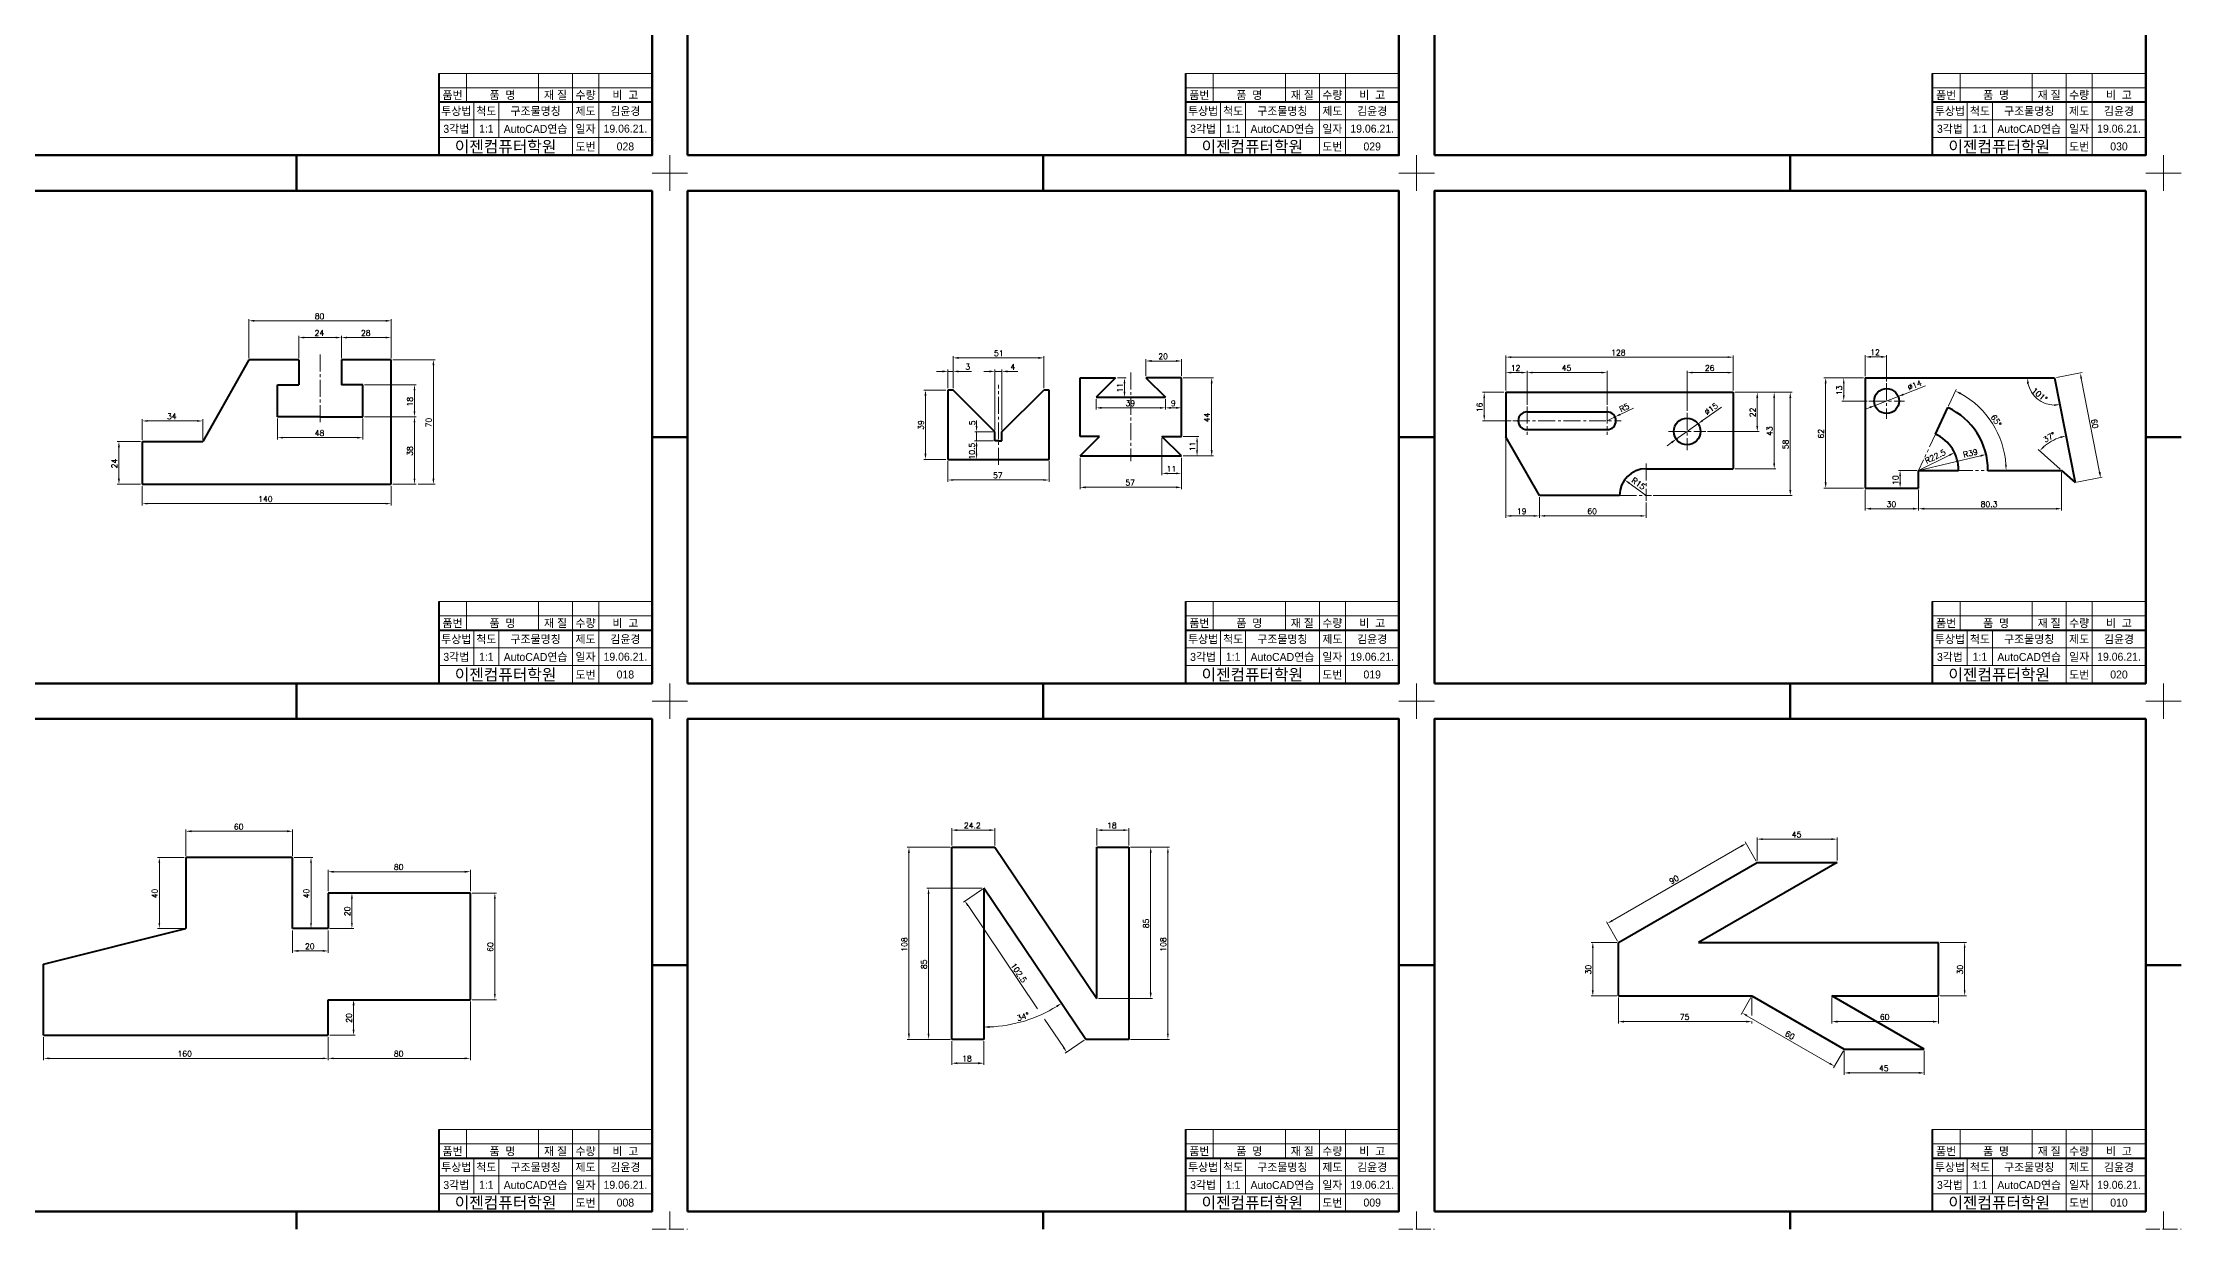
# Model space of a CAD drawing. Header units: millimetres. Extents: x 0 to 4210, y 0 to 2980.
# Drawn here: x 3007 to 4210, y 0 to 667 of the extents above; entities that cross this region are included whole.
import ezdxf
from ezdxf.enums import TextEntityAlignment as Align

# ---------------------------------------------------------------- set-up
doc = ezdxf.new("R2010")
doc.units = ezdxf.units.MM
doc.linetypes.add('CENTER2', pattern=[28.575, 19.05, -3.175, 3.175, -3.175])
doc.linetypes.add('PHANTOM2', pattern=[31.75, 15.875, -3.175, 3.175, -3.175, 3.175, -3.175])
for name, color, linetype, lineweight in [('가는선', 1, 'Continuous', 13), ('가상선', 1, 'PHANTOM2', 13), ('구분선', 1, 'PHANTOM2', 13), ('문자', 2, 'Continuous', 20), ('외곽선', 4, 'Continuous', 70), ('외형선', 3, 'Continuous', 40), ('중심선', 1, 'CENTER2', 13), ('치수선', 1, 'Continuous', 13)]:
    doc.layers.add(name, color=color, linetype=linetype, lineweight=lineweight)
doc.styles.get("Standard").update_dxf_attribs({"font": 'romans.shx'})
doc.styles.add('한글', font='')
doc.styles.get('한글').set_extended_font_data('Gulim')

msp = doc.modelspace()

# ---------------------------------------------------------------- linework, layer by layer
at = {"layer": '가는선', "ltscale": 0.5}
for p, q in [((3230, 650), (3350, 650)), ((3245.6, 650), (3245.6, 634)), ((3286.2, 650), (3286.2, 634)), ((3305.3, 650), (3305.3, 604)), ((3320, 650), (3320, 604)), ((3650, 650), (3770, 650)), ((3665.6, 650), (3665.6, 634)), ((3706.2, 650), (3706.2, 634)), ((3725.3, 650), (3725.3, 604)), ((3740, 650), (3740, 604)), ((4070, 650), (4190, 650)), ((4085.6, 650), (4085.6, 634)), ((4126.2, 650), (4126.2, 634)), ((4145.3, 650), (4145.3, 604)), ((4160, 650), (4160, 604)), ((3230, 642), (3350, 642)), ((3650, 642), (3770, 642)), ((4070, 642), (4190, 642)), ((3249.7, 634), (3249.7, 614)), ((3263.8, 634), (3263.8, 614)), ((3669.7, 634), (3669.7, 614)), ((3683.8, 634), (3683.8, 614)), ((4089.7, 634), (4089.7, 614)), ((4103.8, 634), (4103.8, 614)), ((3230, 624), (3350, 624)), ((3230, 614), (3350, 614)), ((3650, 624), (3770, 624)), ((3650, 614), (3770, 614)), ((4070, 624), (4190, 624)), ((4070, 614), (4190, 614)), ((3230, 353), (3350, 353)), ((3245.6, 353), (3245.6, 337)), ((3286.2, 353), (3286.2, 337)), ((3305.3, 353), (3305.3, 307)), ((3320, 353), (3320, 307)), ((3650, 353), (3770, 353)), ((3665.6, 353), (3665.6, 337)), ((3706.2, 353), (3706.2, 337)), ((3725.3, 353), (3725.3, 307)), ((3740, 353), (3740, 307)), ((4070, 353), (4190, 353)), ((4085.6, 353), (4085.6, 337)), ((4126.2, 353), (4126.2, 337)), ((4145.3, 353), (4145.3, 307)), ((4160, 353), (4160, 307)), ((3230, 345), (3350, 345)), ((3249.7, 337), (3249.7, 317)), ((3263.8, 337), (3263.8, 317)), ((3650, 345), (3770, 345)), ((3669.7, 337), (3669.7, 317)), ((3683.8, 337), (3683.8, 317)), ((4070, 345), (4190, 345)), ((4089.7, 337), (4089.7, 317)), ((4103.8, 337), (4103.8, 317)), ((3230, 327), (3350, 327)), ((3650, 327), (3770, 327)), ((4070, 327), (4190, 327)), ((3230, 317), (3350, 317)), ((3650, 317), (3770, 317)), ((4070, 317), (4190, 317)), ((3230, 56), (3350, 56)), ((3245.6, 56), (3245.6, 40)), ((3286.2, 56), (3286.2, 40)), ((3305.3, 56), (3305.3, 10)), ((3320, 56), (3320, 10)), ((3650, 56), (3770, 56)), ((3665.6, 56), (3665.6, 40)), ((3706.2, 56), (3706.2, 40)), ((3725.3, 56), (3725.3, 10)), ((3740, 56), (3740, 10)), ((4070, 56), (4190, 56)), ((4085.6, 56), (4085.6, 40)), ((4126.2, 56), (4126.2, 40)), ((4145.3, 56), (4145.3, 10)), ((4160, 56), (4160, 10)), ((3230, 48), (3350, 48)), ((3249.7, 40), (3249.7, 20)), ((3263.8, 40), (3263.8, 20)), ((3650, 48), (3770, 48)), ((3669.7, 40), (3669.7, 20)), ((3683.8, 40), (3683.8, 20)), ((4070, 48), (4190, 48)), ((4089.7, 40), (4089.7, 20)), ((4103.8, 40), (4103.8, 20)), ((3230, 30), (3350, 30)), ((3650, 30), (3770, 30)), ((4070, 30), (4190, 30)), ((3230, 20), (3350, 20)), ((3650, 20), (3770, 20)), ((4070, 20), (4190, 20))]:
    msp.add_line(p, q, dxfattribs=at)
at = {"layer": '가상선', "ltscale": 0.5}
for p, q in [((4071.8, 447.2), (4062.3, 426.8)), ((4084.8, 426.8), (4101.3, 426.8))]:
    msp.add_line(p, q, dxfattribs=at)
at = {"layer": '구분선', "ltscale": 0.5}
for points in [[(3350, 594), (3360, 594), (3360, 604)], [(3350, 594), (3360, 594), (3360, 604)], [(3360, 604), (3360, 594), (3370, 594)], [(3360, 604), (3360, 594), (3370, 594)], [(3360, 604), (3360, 594), (3370, 594)], [(3360, 604), (3360, 594), (3370, 594)], [(3770, 594), (3780, 594), (3780, 604)], [(3770, 594), (3780, 594), (3780, 604)], [(3780, 604), (3780, 594), (3790, 594)], [(3780, 604), (3780, 594), (3790, 594)], [(3780, 604), (3780, 594), (3790, 594)], [(3780, 604), (3780, 594), (3790, 594)], [(4190, 594), (4200, 594), (4200, 604)], [(4190, 594), (4200, 594), (4200, 604)], [(4200, 604), (4200, 594), (4210, 594)], [(4200, 604), (4200, 594), (4210, 594)], [(3360, 584), (3360, 594), (3350, 594)], [(3370, 594), (3360, 594), (3360, 584)], [(3370, 594), (3360, 594), (3360, 584)], [(3780, 584), (3780, 594), (3770, 594)], [(3790, 594), (3780, 594), (3780, 584)], [(3790, 594), (3780, 594), (3780, 584)], [(4200, 584), (4200, 594), (4190, 594)], [(4210, 594), (4200, 594), (4200, 584)], [(3350, 297), (3360, 297), (3360, 307)], [(3350, 297), (3360, 297), (3360, 307)], [(3360, 307), (3360, 297), (3370, 297)], [(3360, 307), (3360, 297), (3370, 297)], [(3360, 307), (3360, 297), (3370, 297)], [(3360, 307), (3360, 297), (3370, 297)], [(3770, 297), (3780, 297), (3780, 307)], [(3770, 297), (3780, 297), (3780, 307)], [(3780, 307), (3780, 297), (3790, 297)], [(3780, 307), (3780, 297), (3790, 297)], [(3780, 307), (3780, 297), (3790, 297)], [(3780, 307), (3780, 297), (3790, 297)], [(4190, 297), (4200, 297), (4200, 307)], [(4190, 297), (4200, 297), (4200, 307)], [(4200, 307), (4200, 297), (4210, 297)], [(4200, 307), (4200, 297), (4210, 297)], [(3360, 287), (3360, 297), (3350, 297)], [(3370, 297), (3360, 297), (3360, 287)], [(3370, 297), (3360, 297), (3360, 287)], [(3780, 287), (3780, 297), (3770, 297)], [(3790, 297), (3780, 297), (3780, 287)], [(3790, 297), (3780, 297), (3780, 287)], [(4200, 287), (4200, 297), (4190, 297)], [(4210, 297), (4200, 297), (4200, 287)], [(3350, 0), (3360, 0), (3360, 10)], [(3360, 10), (3360, 0), (3370, 0)], [(3360, 10), (3360, 0), (3370, 0)], [(3770, 0), (3780, 0), (3780, 10)], [(3780, 10), (3780, 0), (3790, 0)], [(3780, 10), (3780, 0), (3790, 0)], [(4190, 0), (4200, 0), (4200, 10)], [(4200, 10), (4200, 0), (4210, 0)]]:
    msp.add_lwpolyline(points, dxfattribs=at)
at = {"layer": '외곽선', "ltscale": 0.5}
for p, q in [((3350, 604), (3350, 650)), ((3770, 604), (3770, 650)), ((4190, 604), (4190, 650)), ((3150, 604), (3150, 594)), ((3150, 604), (3150, 594)), ((3570, 604), (3570, 594)), ((3570, 604), (3570, 594)), ((3990, 604), (3990, 594)), ((3990, 604), (3990, 594)), ((3150, 594), (3150, 584)), ((3570, 594), (3570, 584)), ((3990, 594), (3990, 584)), ((3350, 445.5), (3360, 445.5)), ((3370, 445.5), (3360, 445.5)), ((3370, 445.5), (3360, 445.5)), ((3770, 445.5), (3780, 445.5)), ((3790, 445.5), (3780, 445.5)), ((3790, 445.5), (3780, 445.5)), ((4190, 445.5), (4200, 445.5)), ((4210, 445.5), (4200, 445.5)), ((3350, 307), (3350, 353)), ((3770, 307), (3770, 353)), ((4190, 307), (4190, 353)), ((3150, 307), (3150, 297)), ((3150, 307), (3150, 297)), ((3570, 307), (3570, 297)), ((3570, 307), (3570, 297)), ((3990, 307), (3990, 297)), ((3990, 307), (3990, 297)), ((3150, 297), (3150, 287)), ((3570, 297), (3570, 287)), ((3990, 297), (3990, 287)), ((3350, 148.5), (3360, 148.5)), ((3370, 148.5), (3360, 148.5)), ((3370, 148.5), (3360, 148.5)), ((3770, 148.5), (3780, 148.5)), ((3790, 148.5), (3780, 148.5)), ((3790, 148.5), (3780, 148.5)), ((4190, 148.5), (4200, 148.5)), ((4210, 148.5), (4200, 148.5)), ((3350, 10), (3350, 56)), ((3770, 10), (3770, 56)), ((4190, 10), (4190, 56)), ((3150, 10), (3150, 0)), ((3570, 10), (3570, 0)), ((3990, 10), (3990, 0))]:
    msp.add_line(p, q, dxfattribs=at)
for points in [[(2950, 604), (3350, 604), (3350, 881), (2950, 881)], [(3370, 604), (3770, 604), (3770, 881), (3370, 881)], [(3790, 604), (4190, 604), (4190, 881), (3790, 881)], [(2950, 307), (3350, 307), (3350, 584), (2950, 584)], [(3370, 307), (3770, 307), (3770, 584), (3370, 584)], [(3790, 307), (4190, 307), (4190, 584), (3790, 584)], [(2950, 10), (3350, 10), (3350, 287), (2950, 287)], [(3370, 10), (3770, 10), (3770, 287), (3370, 287)], [(3790, 10), (4190, 10), (4190, 287), (3790, 287)]]:
    msp.add_lwpolyline(points, close=True, dxfattribs=at)
at = {"layer": '외형선', "ltscale": 0.5}
for p, q in [((3230, 650), (3230, 642)), ((3650, 650), (3650, 642)), ((4070, 650), (4070, 642)), ((3230, 642), (3230, 634)), ((3650, 642), (3650, 634)), ((4070, 642), (4070, 634)), ((3230, 634), (3350, 634)), ((3230, 634), (3230, 614)), ((3650, 634), (3770, 634)), ((3650, 634), (3650, 614)), ((4070, 634), (4190, 634)), ((4070, 634), (4070, 614)), ((3230, 614), (3230, 604)), ((3650, 614), (3650, 604)), ((4070, 614), (4070, 604)), ((3123.3, 489), (3097.3, 443)), ((3151.3, 489), (3123.3, 489)), ((3151.3, 489), (3151.3, 475)), ((3203.3, 489), (3175.3, 489)), ((3175.3, 489), (3175.3, 475)), ((3203.3, 419), (3203.3, 489)), ((3139.3, 457), (3139.3, 475)), ((3139.3, 475), (3151.3, 475)), ((3187.3, 475), (3175.3, 475)), ((3187.3, 457), (3187.3, 475)), ((3519.3, 472), (3516.3, 472)), ((3516.3, 472), (3516.3, 433)), ((3542.8, 448.5), (3519.3, 472)), ((3546.8, 448.5), (3570.3, 472)), ((3573.3, 472), (3570.3, 472)), ((3573.3, 433), (3573.3, 472)), ((3590.7, 445.9), (3590.7, 478.9)), ((3590.7, 478.9), (3610.7, 478.9)), ((3610.7, 478.9), (3599.7, 467.9)), ((3647.7, 478.9), (3627.7, 478.9)), ((3627.7, 478.9), (3638.7, 467.9)), ((3647.7, 445.9), (3647.7, 478.9)), ((3830.1, 470.7), (3958.1, 470.7)), ((3830.1, 470.7), (3830.1, 445.6)), ((3958.1, 470.7), (3958.1, 427.7)), ((4032.3, 478.8), (4032.3, 416.8)), ((4032.3, 478.8), (4138.8, 478.8)), ((4138.8, 478.8), (4150.3, 419.9)), ((3599.7, 467.9), (3638.7, 467.9)), ((3842.1, 459.7), (3887.1, 459.7)), ((4071.8, 447.2), (4078.8, 462.2)), ((3163.3, 457), (3139.3, 457)), ((3163.3, 457), (3187.3, 457)), ((3542.8, 443.5), (3542.8, 448.5)), ((3546.8, 443.5), (3546.8, 448.5)), ((3590.7, 434.9), (3601.7, 445.9)), ((3601.7, 445.9), (3590.7, 445.9)), ((3647.7, 434.9), (3636.7, 445.9)), ((3636.7, 445.9), (3647.7, 445.9)), ((3849.1, 412.7), (3830.1, 445.6)), ((3842.1, 449.7), (3887.1, 449.7)), ((3063.3, 443), (3063.3, 419)), ((3063.3, 443), (3097.3, 443)), ((3516.3, 433), (3573.3, 433)), ((3544.8, 443.5), (3542.8, 443.5)), ((3544.8, 443.5), (3546.8, 443.5)), ((3590.7, 434.9), (3647.7, 434.9)), ((3909.1, 427.7), (3958.1, 427.7)), ((4062.3, 416.8), (4062.3, 426.8)), ((4062.3, 426.8), (4084.8, 426.8)), ((4101.3, 426.8), (4142.6, 426.8)), ((4142.6, 426.8), (4150.3, 419.9)), ((3063.3, 419), (3203.3, 419)), ((3894.1, 412.7), (3849.1, 412.7)), ((4032.3, 416.8), (4062.3, 416.8)), ((3230, 353), (3230, 345)), ((3650, 353), (3650, 345)), ((4070, 353), (4070, 345)), ((3230, 345), (3230, 337)), ((3230, 337), (3350, 337)), ((3230, 337), (3230, 317)), ((3650, 345), (3650, 337)), ((3650, 337), (3770, 337)), ((3650, 337), (3650, 317)), ((4070, 345), (4070, 337)), ((4070, 337), (4190, 337)), ((4070, 337), (4070, 317)), ((3230, 317), (3230, 307)), ((3650, 317), (3650, 307)), ((4070, 317), (4070, 307)), ((3147.8, 209.1), (3087.8, 209.1)), ((3087.8, 209.1), (3087.8, 169.1)), ((3147.8, 169.1), (3147.8, 209.1)), ((3518.6, 106.8), (3518.6, 214.8)), ((3518.6, 214.8), (3542.8, 214.8)), ((3542.8, 214.8), (3600.1, 129.8)), ((3600.1, 129.8), (3600.1, 214.8)), ((3600.1, 214.8), (3618.1, 214.8)), ((3618.1, 214.8), (3618.1, 106.8)), ((3893.5, 161.3), (3971.5, 206.3)), ((4016.5, 206.3), (3938.5, 161.3)), ((3971.5, 206.3), (4016.5, 206.3)), ((3247.8, 189.1), (3167.8, 189.1)), ((3167.8, 189.1), (3167.8, 169.1)), ((3247.8, 129.1), (3247.8, 189.1)), ((3593.9, 106.8), (3536.6, 191.8)), ((3536.6, 191.8), (3536.6, 106.8)), ((3007.8, 149.1), (3087.8, 169.1)), ((3167.8, 169.1), (3147.8, 169.1)), ((3893.5, 131.3), (3893.5, 161.3)), ((3938.5, 161.3), (4073.5, 161.3)), ((4073.5, 131.3), (4073.5, 161.3)), ((3007.8, 109.1), (3007.8, 149.1)), ((3167.8, 109.1), (3167.8, 129.1)), ((3167.8, 129.1), (3247.8, 129.1)), ((3893.5, 131.3), (3968.5, 131.3)), ((3968.5, 131.3), (4020.5, 101.3)), ((4065.5, 101.3), (4013.5, 131.3)), ((4013.5, 131.3), (4073.5, 131.3)), ((3007.8, 109.1), (3167.8, 109.1)), ((3536.6, 106.8), (3518.6, 106.8)), ((3618.1, 106.8), (3593.9, 106.8)), ((4020.5, 101.3), (4065.5, 101.3)), ((3230, 56), (3230, 48)), ((3650, 56), (3650, 48)), ((4070, 56), (4070, 48)), ((3230, 48), (3230, 40)), ((3230, 40), (3350, 40)), ((3230, 40), (3230, 20)), ((3650, 48), (3650, 40)), ((3650, 40), (3770, 40)), ((3650, 40), (3650, 20)), ((4070, 48), (4070, 40)), ((4070, 40), (4190, 40)), ((4070, 40), (4070, 20)), ((3230, 20), (3230, 10)), ((3650, 20), (3650, 10)), ((4070, 20), (4070, 10))]:
    msp.add_line(p, q, dxfattribs=at)
for centre, radius in [((4044.3, 465.8), 7), ((3932.1, 448.7), 7.5)]:
    msp.add_circle(centre, radius, dxfattribs=at)
for centre, radius, start, end in [((3842.1, 454.7), 5, 90, 270), ((3887.1, 454.7), 5, 270, 90), ((4062.3, 426.8), 39, 0, 65), ((4062.3, 426.8), 22.5, 0, 65), ((3909.1, 412.7), 15, 90, 180)]:
    msp.add_arc(centre, radius, start, end, dxfattribs=at)
at = {"layer": '중심선', "ltscale": 0.5}
for p, q in [((3163.3, 492), (3163.3, 454)), ((3619.2, 481.9), (3619.2, 431.9)), ((3544.8, 430), (3544.8, 475)), ((4044.3, 475.8), (4044.3, 455.8)), ((3842.1, 462.7), (3842.1, 446.7)), ((3887.1, 462.7), (3887.1, 446.7)), ((3932.1, 459.2), (3932.1, 438.2)), ((4034.3, 465.8), (4054.3, 465.8)), ((3834.1, 454.7), (3895.1, 454.7)), ((3921.6, 448.7), (3942.6, 448.7)), ((3909.1, 430.7), (3909.1, 409.7)), ((3894.1, 412.7), (3912.1, 412.7))]:
    msp.add_line(p, q, dxfattribs=at)
at = {"layer": '치수선', "ltscale": 0.5}
for p, q in [((3123.3, 490), (3123.3, 511.9)), ((3126.4, 510.9), (3200.1, 510.9)), ((3203.3, 502.5), (3203.3, 511.9)), ((3151.3, 490), (3151.3, 502.5)), ((3154.4, 501.5), (3172.1, 501.5)), ((3175.3, 490), (3175.3, 502.5)), ((3178.4, 501.5), (3200.1, 501.5)), ((3203.3, 490), (3203.3, 502.5)), ((3204.3, 489), (3228, 489)), ((3227, 485.8), (3227, 422.1)), ((3513.2, 482.5), (3510, 482.5)), ((3516.3, 473), (3516.3, 483.5)), ((3516.3, 482.5), (3519.3, 482.5)), ((3519.3, 473), (3519.3, 491.1)), ((3519.3, 473), (3519.3, 483.5)), ((3522.5, 490.1), (3567.2, 490.1)), ((3522.5, 482.5), (3529.7, 482.5)), ((3539.7, 482.5), (3536.5, 482.5)), ((3542.8, 449.5), (3542.8, 483.5)), ((3542.8, 482.5), (3546.8, 482.5)), ((3546.8, 449.5), (3546.8, 483.5)), ((3550, 482.5), (3555.8, 482.5)), ((3570.3, 473), (3570.3, 491.1)), ((3627.7, 479.9), (3627.7, 489.3)), ((3630.9, 488.3), (3644.6, 488.3)), ((3647.7, 479.9), (3647.7, 489.3)), ((3830.1, 482.8), (3830.1, 491.5)), ((3830.1, 471.7), (3830.1, 482.8)), ((3833.2, 490.5), (3954.9, 490.5)), ((3833.2, 481.8), (3838.9, 481.8)), ((3842.1, 463.7), (3842.1, 482.8)), ((3845.2, 481.8), (3883.9, 481.8)), ((3887.1, 463.7), (3887.1, 482.8)), ((3932.1, 460.2), (3932.1, 482.8)), ((3935.2, 481.8), (3954.9, 481.8)), ((3958.1, 471.7), (3958.1, 491.5)), ((4032.3, 479.8), (4032.3, 491.6)), ((4041.2, 490.6), (4035.5, 490.6)), ((4044.3, 476.8), (4044.3, 491.6)), ((4139.8, 479), (4154.2, 481.8)), ((3188.3, 475), (3217.4, 475)), ((3216.4, 471.8), (3216.4, 460.1)), ((3515.3, 472), (3502.8, 472)), ((3611.7, 478.9), (3616.7, 478.9)), ((3615.7, 475.7), (3615.7, 471)), ((3648.7, 478.9), (3665.7, 478.9)), ((3664.7, 475.7), (3664.7, 438)), ((3829.1, 470.7), (3817, 470.7)), ((3959.1, 470.7), (3972.6, 470.7)), ((3972.6, 470.7), (3982.1, 470.7)), ((3982.1, 470.7), (3991.1, 470.7)), ((4019.2, 478.8), (4009, 478.8)), ((4010, 475.7), (4010, 420)), ((4031.3, 478.8), (4019.2, 478.8)), ((4020.2, 475.7), (4020.2, 469)), ((4066.1, 474.3), (4053.8, 469.5)), ((4079.2, 463.1), (4083.5, 472.3)), ((4153.8, 478.5), (4164, 425.8)), ((3503.8, 468.9), (3503.8, 436.2)), ((3599.7, 466.9), (3599.7, 461)), ((3602.9, 462), (3635.6, 462)), ((3638.7, 466.9), (3638.7, 461)), ((3641.9, 462), (3644.6, 462)), ((3818, 467.5), (3818, 457.8)), ((3901.9, 461.8), (3894.4, 458.2)), ((3951.5, 462.4), (3940.8, 454.8)), ((3971.6, 467.5), (3971.6, 451.8)), ((3981.1, 467.5), (3981.1, 430.8)), ((3990.1, 415.8), (3990.1, 467.5)), ((4033.3, 465.8), (4019.2, 465.8)), ((4034.9, 462.2), (4033, 461.5)), ((4037.8, 463.3), (4050.8, 468.4)), ((3139.3, 456), (3139.3, 444.2)), ((3142.4, 445.2), (3184.1, 445.2)), ((3187.3, 456), (3187.3, 444.2)), ((3188.3, 457), (3217.4, 457)), ((3216.4, 453.8), (3216.4, 422.1)), ((3541.8, 448.5), (3531.5, 448.5)), ((3532.5, 451.7), (3532.5, 454.8)), ((3532.5, 443.5), (3532.5, 448.5)), ((3648.7, 445.9), (3657.5, 445.9)), ((3833.1, 454.7), (3817, 454.7)), ((3887.1, 454.7), (3891.6, 456.9)), ((3926, 444.4), (3938.2, 453)), ((3943.6, 448.7), (3972.6, 448.7)), ((3062.3, 443), (3049.2, 443)), ((3050.2, 439.8), (3050.2, 422.1)), ((3515.3, 433), (3502.8, 433)), ((3531.5, 443.5), (3531.3, 443.5)), ((3541.8, 443.5), (3531.5, 443.5)), ((3532.5, 440.4), (3532.5, 436.2)), ((3590.7, 433.9), (3590.7, 416.3)), ((3636.7, 444.9), (3636.7, 424.1)), ((3647.7, 433.9), (3647.7, 416.3)), ((3648.7, 434.9), (3657.5, 434.9)), ((3656.5, 442.7), (3656.5, 438)), ((3657.5, 434.9), (3665.7, 434.9)), ((3830.1, 444.6), (3830.1, 400.2)), ((3923.4, 442.5), (3920.8, 440.7)), ((4062.3, 426.8), (4079.7, 435.4)), ((4062.3, 426.8), (4097.2, 435)), ((4141.9, 427.5), (4129.6, 438.5)), ((3516.3, 432), (3516.3, 420.4)), ((3519.5, 421.4), (3570.2, 421.4)), ((3573.3, 432), (3573.3, 420.4)), ((3639.9, 425.1), (3644.6, 425.1)), ((3959.1, 427.7), (3982.1, 427.7)), ((4061.3, 426.8), (4050.9, 426.8)), ((4051.9, 423.7), (4051.9, 420)), ((4142.6, 425.8), (4142.6, 404.2)), ((4151.3, 420.1), (4165.6, 422.9)), ((3062.3, 419), (3049.2, 419)), ((3204.3, 419), (3217.4, 419)), ((3218.4, 419), (3228, 419)), ((3593.9, 417.3), (3644.6, 417.3)), ((3849.1, 411.7), (3849.1, 400.2)), ((3909.1, 412.7), (3899.5, 419.6)), ((3913.1, 412.7), (3991.1, 412.7)), ((4031.3, 416.8), (4009, 416.8)), ((4032.3, 415.8), (4032.3, 404.2)), ((4062.3, 415.8), (4062.3, 404.2)), ((3833.2, 401.2), (3845.9, 401.2)), ((3852.2, 401.2), (3905.9, 401.2)), ((3909.1, 408.7), (3909.1, 400.2)), ((4035.5, 405.2), (4059.2, 405.2)), ((4065.5, 405.2), (4139.5, 405.2)), ((3087.8, 210.1), (3087.8, 224.8)), ((3091, 223.8), (3144.7, 223.8)), ((3147.8, 210.1), (3147.8, 224.8)), ((3518.6, 215.8), (3518.6, 225.5)), ((3521.7, 224.5), (3539.6, 224.5)), ((3542.8, 215.8), (3542.8, 225.5)), ((3600.1, 215.8), (3600.1, 225.5)), ((3603.3, 224.5), (3615, 224.5)), ((3618.1, 215.8), (3618.1, 225.5)), ((3971, 207.1), (3964.8, 217.9)), ((3971.5, 207.3), (3971.5, 220.4)), ((3974.6, 219.4), (4013.3, 219.4)), ((4016.5, 207.3), (4016.5, 220.4)), ((3086.8, 209.1), (3071.9, 209.1)), ((3072.9, 172.3), (3072.9, 206)), ((3148.8, 209.1), (3159.2, 209.1)), ((3158.2, 206), (3158.2, 172.3)), ((3517.6, 214.8), (3493.5, 214.8)), ((3494.5, 211.6), (3494.5, 109.9)), ((3619.1, 214.8), (3631.4, 214.8)), ((3630.4, 211.7), (3630.4, 133)), ((3631.4, 214.8), (3641.1, 214.8)), ((3640.1, 211.7), (3640.1, 110)), ((3890.1, 173.6), (3962.6, 215.4)), ((3167.8, 190.1), (3167.8, 202.1)), ((3171, 201.1), (3244.7, 201.1)), ((3247.8, 190.1), (3247.8, 202.1)), ((3181.2, 172.3), (3181.2, 186)), ((3248.8, 189.1), (3262.6, 189.1)), ((3261.6, 186), (3261.6, 132.3)), ((3535.6, 191.8), (3504.5, 191.8)), ((3505.5, 188.6), (3505.5, 109.9)), ((3535.8, 191.2), (3525.1, 184)), ((3527.7, 182), (3566.8, 123.9)), ((3086.8, 169.1), (3071.9, 169.1)), ((3168.8, 169.1), (3182.2, 169.1)), ((3893, 162.1), (3886.8, 172.9)), ((3147.8, 168.1), (3147.8, 155.5)), ((3151, 156.5), (3164.7, 156.5)), ((3167.8, 168.1), (3167.8, 155.5)), ((3892.5, 161.3), (3878.1, 161.3)), ((3879.1, 134.4), (3879.1, 158.1)), ((4074.5, 161.3), (4089.2, 161.3)), ((4088.2, 158.1), (4088.2, 134.4)), ((3182.1, 112.3), (3182.1, 126)), ((3247.8, 128.1), (3247.8, 95.1)), ((3248.8, 129.1), (3262.6, 129.1)), ((3601.1, 129.8), (3631.4, 129.8)), ((3892.5, 131.3), (3878.1, 131.3)), ((3893.5, 130.3), (3893.5, 115.8)), ((3968, 130.4), (3962.5, 120.8)), ((3968.5, 130.3), (3968.5, 120.3)), ((4013.5, 130.3), (4013.5, 115.8)), ((4073.5, 130.3), (4073.5, 115.8)), ((4074.5, 131.3), (4089.2, 131.3)), ((3168.8, 109.1), (3183.1, 109.1)), ((3570.7, 118.2), (3581.5, 102.2)), ((3896.7, 116.8), (3965.4, 116.8)), ((3965.7, 120.1), (4012.2, 93.3)), ((3968.5, 116.9), (3968.5, 115.8)), ((4016.7, 116.8), (4070.4, 116.8)), ((3007.8, 108.1), (3007.8, 95.1)), ((3167.8, 108.1), (3167.8, 95.1)), ((3504.5, 106.8), (3493.5, 106.8)), ((3517.6, 106.8), (3504.5, 106.8)), ((3518.6, 105.8), (3518.6, 92.4)), ((3536.6, 105.8), (3536.6, 92.4)), ((3593.1, 106.3), (3582.4, 99)), ((3619.1, 106.8), (3641.1, 106.8)), ((4020, 100.4), (4014.5, 90.8)), ((4020.5, 100.3), (4020.5, 86.9)), ((4065.5, 100.3), (4065.5, 86.9)), ((3011, 96.1), (3164.7, 96.1)), ((3171, 96.1), (3244.7, 96.1)), ((3521.7, 93.4), (3533.4, 93.4)), ((4023.7, 87.9), (4062.4, 87.9))]:
    msp.add_line(p, q, dxfattribs=at)
at = {"layer": '치수선', "color": 1}
for p, q in [((3063.3, 444), (3063.3, 455.6)), ((3066.4, 454.6), (3094.1, 454.6)), ((3097.3, 444), (3097.3, 455.6)), ((3063.3, 418), (3063.3, 407.1)), ((3203.3, 418), (3203.3, 407.1)), ((3066.4, 408.1), (3200.1, 408.1))]:
    msp.add_line(p, q, dxfattribs=at)
at = {"layer": '치수선', "ltscale": 0.5}
for centre, radius, start, end in [((4062.3, 426.8), 49.2, 3.6696, 61.3304), ((4138.8, 478.8), 15.3, 191.8062, 269.1938), ((4150.3, 419.9), 26.8, 107.7435, 131.2565), ((3536.6, 191.8), 78.1, 272.3113, 301.6887)]:
    msp.add_arc(centre, radius, start, end, dxfattribs=at)
for points in [[(3126.4, 511.5), (3126.4, 510.4), (3123.3, 510.9)], [(3200.1, 511.5), (3200.1, 510.4), (3203.3, 510.9)], [(3154.4, 502), (3154.4, 501), (3151.3, 501.5)], [(3172.1, 502), (3172.1, 501), (3175.3, 501.5)], [(3178.4, 502), (3178.4, 501), (3175.3, 501.5)], [(3200.1, 502), (3200.1, 501), (3203.3, 501.5)], [(3226.5, 485.8), (3227.6, 485.8), (3227, 489)], [(3513.2, 483), (3513.2, 481.9), (3516.3, 482.5)], [(3522.5, 490.6), (3522.5, 489.5), (3519.3, 490.1)], [(3522.5, 483), (3522.5, 481.9), (3519.3, 482.5)], [(3539.7, 483), (3539.7, 481.9), (3542.8, 482.5)], [(3550, 483), (3550, 481.9), (3546.8, 482.5)], [(3567.2, 490.6), (3567.2, 489.5), (3570.3, 490.1)], [(3630.9, 488.9), (3630.9, 487.8), (3627.7, 488.3)], [(3644.6, 488.9), (3644.6, 487.8), (3647.7, 488.3)], [(3833.2, 491), (3833.2, 490), (3830.1, 490.5)], [(3833.2, 482.3), (3833.2, 481.3), (3830.1, 481.8)], [(3838.9, 482.3), (3838.9, 481.3), (3842.1, 481.8)], [(3845.2, 482.3), (3845.2, 481.3), (3842.1, 481.8)], [(3883.9, 482.3), (3883.9, 481.3), (3887.1, 481.8)], [(3935.2, 482.3), (3935.2, 481.3), (3932.1, 481.8)], [(3954.9, 491), (3954.9, 490), (3958.1, 490.5)], [(3954.9, 482.3), (3954.9, 481.3), (3958.1, 481.8)], [(4035.5, 491.2), (4035.5, 490.1), (4032.3, 490.6)], [(4041.2, 491.2), (4041.2, 490.1), (4044.3, 490.6)], [(4154.3, 478.6), (4153.3, 478.4), (4153.2, 481.6)], [(3215.9, 471.8), (3216.9, 471.8), (3216.4, 475)], [(3503.2, 468.9), (3504.3, 468.9), (3503.8, 472)], [(3615.2, 475.7), (3616.2, 475.7), (3615.7, 478.9)], [(3615.2, 471), (3616.2, 471), (3615.7, 467.9)], [(3664.2, 475.7), (3665.3, 475.7), (3664.7, 478.9)], [(3817.5, 467.5), (3818.5, 467.5), (3818, 470.7)], [(3971, 467.5), (3972.1, 467.5), (3971.6, 470.7)], [(3980.5, 467.5), (3981.6, 467.5), (3981.1, 470.7)], [(3989.6, 467.5), (3990.7, 467.5), (3990.1, 470.7)], [(4009.5, 475.7), (4010.6, 475.7), (4010, 478.8)], [(4019.7, 475.7), (4020.7, 475.7), (4020.2, 478.8)], [(4053.6, 470), (4054, 469), (4050.8, 468.4)], [(4085.7, 469.5), (4086.2, 470.5), (4083.1, 471.4)], [(4123.3, 475.6), (4124.4, 475.7), (4123.5, 478.8)], [(3215.9, 460.1), (3216.9, 460.1), (3216.4, 457)], [(3602.9, 462.5), (3602.9, 461.4), (3599.7, 462)], [(3635.6, 462.5), (3635.6, 461.4), (3638.7, 462)], [(3641.9, 462.5), (3641.9, 461.4), (3638.7, 462)], [(3644.6, 462.5), (3644.6, 461.4), (3647.7, 462)], [(3817.5, 457.8), (3818.5, 457.8), (3818, 454.7)], [(3894.2, 458.7), (3894.7, 457.8), (3891.6, 456.9)], [(4019.7, 469), (4020.7, 469), (4020.2, 465.8)], [(4034.7, 462.7), (4035, 461.7), (4037.8, 463.3)], [(4138.6, 464), (4138.7, 463), (4141.8, 463.8)], [(3142.4, 445.7), (3142.4, 444.7), (3139.3, 445.2)], [(3184.1, 445.7), (3184.1, 444.7), (3187.3, 445.2)], [(3215.9, 453.8), (3216.9, 453.8), (3216.4, 457)], [(3532, 451.7), (3533, 451.7), (3532.5, 448.5)], [(3656, 442.7), (3657, 442.7), (3656.5, 445.9)], [(3940.5, 455.3), (3941.1, 454.4), (3938.2, 453)], [(3971, 451.8), (3972.1, 451.8), (3971.6, 448.7)], [(4142, 445.9), (4142.2, 444.9), (4145.2, 446.2)], [(3049.6, 439.8), (3050.7, 439.8), (3050.2, 443)], [(3503.2, 436.2), (3504.3, 436.2), (3503.8, 433)], [(3532, 440.4), (3533, 440.4), (3532.5, 443.5)], [(3532, 436.2), (3533, 436.2), (3532.5, 433)], [(3656, 438), (3657, 438), (3656.5, 434.9)], [(3664.2, 438), (3665.3, 438), (3664.7, 434.9)], [(3923.1, 443), (3923.7, 442.1), (3926, 444.4)], [(4079.4, 435.8), (4079.9, 434.9), (4082.5, 436.8)], [(4097.1, 435.5), (4097.3, 434.5), (4100.3, 435.8)], [(4133, 439.7), (4132.3, 440.4), (4130.4, 437.8)], [(3049.6, 422.1), (3050.7, 422.1), (3050.2, 419)], [(3215.9, 422.1), (3216.9, 422.1), (3216.4, 419)], [(3226.5, 422.1), (3227.6, 422.1), (3227, 419)], [(3519.5, 421.9), (3519.5, 420.9), (3516.3, 421.4)], [(3570.2, 421.9), (3570.2, 420.9), (3573.3, 421.4)], [(3639.9, 425.6), (3639.9, 424.6), (3636.7, 425.1)], [(3644.6, 425.6), (3644.6, 424.6), (3647.7, 425.1)], [(3899.8, 420.1), (3899.2, 419.2), (3896.9, 421.5)], [(3980.5, 430.8), (3981.6, 430.8), (3981.1, 427.7)], [(4051.4, 423.7), (4052.4, 423.7), (4051.9, 426.8)], [(4111.9, 430), (4110.9, 430), (4111.5, 426.8)], [(4164.6, 425.9), (4163.5, 425.7), (4164.7, 422.7)], [(3593.9, 417.8), (3593.9, 416.7), (3590.7, 417.3)], [(3644.6, 417.8), (3644.6, 416.7), (3647.7, 417.3)], [(3989.6, 415.8), (3990.7, 415.8), (3990.1, 412.7)], [(4009.5, 420), (4010.6, 420), (4010, 416.8)], [(4051.4, 420), (4052.4, 420), (4051.9, 416.8)], [(3833.2, 401.7), (3833.2, 400.7), (3830.1, 401.2)], [(3845.9, 401.7), (3845.9, 400.7), (3849.1, 401.2)], [(3852.2, 401.7), (3852.2, 400.7), (3849.1, 401.2)], [(3905.9, 401.7), (3905.9, 400.7), (3909.1, 401.2)], [(4035.5, 405.8), (4035.5, 404.7), (4032.3, 405.2)], [(4059.2, 405.8), (4059.2, 404.7), (4062.3, 405.2)], [(4065.5, 405.8), (4065.5, 404.7), (4062.3, 405.2)], [(4139.5, 405.8), (4139.5, 404.7), (4142.6, 405.2)], [(3091, 224.4), (3091, 223.3), (3087.8, 223.8)], [(3144.7, 224.4), (3144.7, 223.3), (3147.8, 223.8)], [(3521.7, 225), (3521.7, 223.9), (3518.6, 224.5)], [(3539.6, 225), (3539.6, 223.9), (3542.8, 224.5)], [(3603.3, 225), (3603.3, 223.9), (3600.1, 224.5)], [(3615, 225), (3615, 223.9), (3618.1, 224.5)], [(3962.3, 215.9), (3962.8, 215), (3965.3, 217)], [(3974.6, 219.9), (3974.6, 218.9), (3971.5, 219.4)], [(4013.3, 219.9), (4013.3, 218.9), (4016.5, 219.4)], [(3072.4, 206), (3073.4, 206), (3072.9, 209.1)], [(3157.7, 206), (3158.7, 206), (3158.2, 209.1)], [(3493.9, 211.6), (3495, 211.6), (3494.5, 214.8)], [(3629.9, 211.7), (3631, 211.7), (3630.4, 214.8)], [(3639.6, 211.7), (3640.6, 211.7), (3640.1, 214.8)], [(3171, 201.6), (3171, 200.5), (3167.8, 201.1)], [(3244.7, 201.6), (3244.7, 200.5), (3247.8, 201.1)], [(3180.7, 186), (3181.7, 186), (3181.2, 189.1)], [(3261.1, 186), (3262.1, 186), (3261.6, 189.1)], [(3505, 188.6), (3506, 188.6), (3505.5, 191.8)], [(3528.1, 182.3), (3527.2, 181.7), (3525.9, 184.6)], [(3072.4, 172.3), (3073.4, 172.3), (3072.9, 169.1)], [(3157.7, 172.3), (3158.7, 172.3), (3158.2, 169.1)], [(3180.7, 172.3), (3181.7, 172.3), (3181.2, 169.1)], [(3889.8, 174), (3890.3, 173.1), (3887.3, 172)], [(3151, 157.1), (3151, 156), (3147.8, 156.5)], [(3164.7, 157.1), (3164.7, 156), (3167.8, 156.5)], [(3878.5, 158.1), (3879.6, 158.1), (3879.1, 161.3)], [(4087.7, 158.1), (4088.7, 158.1), (4088.2, 161.3)], [(3629.9, 133), (3631, 133), (3630.4, 129.8)], [(3878.5, 134.4), (3879.6, 134.4), (3879.1, 131.3)], [(4087.7, 134.4), (4088.7, 134.4), (4088.2, 131.3)], [(3181.6, 126), (3182.7, 126), (3182.1, 129.1)], [(3261.1, 132.3), (3262.1, 132.3), (3261.6, 129.1)], [(3577.3, 125.8), (3577.9, 124.9), (3580.3, 127.1)], [(3966, 120.6), (3965.5, 119.7), (3963, 121.7)], [(3181.6, 112.3), (3182.7, 112.3), (3182.1, 109.1)], [(3493.9, 109.9), (3495, 109.9), (3494.5, 106.8)], [(3505, 109.9), (3506, 109.9), (3505.5, 106.8)], [(3539.8, 113.2), (3539.7, 114.3), (3536.6, 113.7)], [(3639.6, 110), (3640.6, 110), (3640.1, 106.8)], [(3896.7, 117.3), (3896.7, 116.2), (3893.5, 116.8)], [(3965.4, 117.3), (3965.4, 116.2), (3968.5, 116.8)], [(4016.7, 117.3), (4016.7, 116.2), (4013.5, 116.8)], [(4070.4, 117.3), (4070.4, 116.2), (4073.5, 116.8)], [(3011, 96.6), (3011, 95.6), (3007.8, 96.1)], [(3164.7, 96.6), (3164.7, 95.6), (3167.8, 96.1)], [(3171, 96.6), (3171, 95.6), (3167.8, 96.1)], [(3244.7, 96.6), (3244.7, 95.6), (3247.8, 96.1)], [(3581.9, 102.5), (3581, 101.9), (3583.2, 99.6)], [(3521.7, 93.9), (3521.7, 92.8), (3518.6, 93.4)], [(3533.4, 93.9), (3533.4, 92.8), (3536.6, 93.4)], [(4012.5, 93.7), (4012, 92.8), (4015, 91.7)], [(4023.7, 88.5), (4023.7, 87.4), (4020.5, 87.9)], [(4062.4, 88.5), (4062.4, 87.4), (4065.5, 87.9)]]:
    msp.add_solid(points, dxfattribs=at)
at = {"layer": '치수선', "color": 1}
for points in [[(3066.4, 455.1), (3066.4, 454.1), (3063.3, 454.6)], [(3094.1, 455.1), (3094.1, 454.1), (3097.3, 454.6)], [(3066.4, 408.6), (3066.4, 407.6), (3063.3, 408.1)], [(3200.1, 408.6), (3200.1, 407.6), (3203.3, 408.1)]]:
    msp.add_solid(points, dxfattribs=at)

# ---------------------------------------------------------------- texts
at = {"layer": '문자', "ltscale": 0.5, "style": '한글'}
for s, height, p in [('품번', 4.5, (3237.8, 638)), ('품  명', 4.5, (3265.9, 638)), ('재 질', 4.5, (3295.7, 638)), ('수량', 4.5, (3312.6, 638)), ('비  고', 4.5, (3335, 638)), ('품번', 4.5, (3657.8, 638)), ('품  명', 4.5, (3685.9, 638)), ('재 질', 4.5, (3715.7, 638)), ('수량', 4.5, (3732.6, 638)), ('비  고', 4.5, (3755, 638)), ('품번', 4.5, (4077.8, 638)), ('품  명', 4.5, (4105.9, 638)), ('재 질', 4.5, (4135.7, 638)), ('수량', 4.5, (4152.6, 638)), ('비  고', 4.5, (4175, 638)), ('투상법', 4.5, (3239.9, 629)), ('척도', 4.5, (3256.8, 629)), ('구조물명칭', 4.5, (3284.5, 629)), ('제도', 4.5, (3312.6, 629)), ('김윤경', 4.5, (3335, 629)), ('투상법', 4.5, (3659.9, 629)), ('척도', 4.5, (3676.8, 629)), ('구조물명칭', 4.5, (3704.5, 629)), ('제도', 4.5, (3732.6, 629)), ('김윤경', 4.5, (3755, 629)), ('투상법', 4.5, (4079.9, 629)), ('척도', 4.5, (4096.8, 629)), ('구조물명칭', 4.5, (4124.5, 629)), ('제도', 4.5, (4152.6, 629)), ('김윤경', 4.5, (4175, 629)), ('3각법', 4.5, (3239.9, 619)), ('1:1', 4.5, (3256.8, 619)), ('AutoCAD연습', 4.5, (3284.5, 619)), ('일자', 4.5, (3312.6, 619)), ('19.06.21.', 4.5, (3335, 619)), ('3각법', 4.5, (3659.9, 619)), ('1:1', 4.5, (3676.8, 619)), ('AutoCAD연습', 4.5, (3704.5, 619)), ('일자', 4.5, (3732.6, 619)), ('19.06.21.', 4.5, (3755, 619)), ('3각법', 4.5, (4079.9, 619)), ('1:1', 4.5, (4096.8, 619)), ('AutoCAD연습', 4.5, (4124.5, 619)), ('일자', 4.5, (4152.6, 619)), ('19.06.21.', 4.5, (4175, 619)), ('이젠컴퓨터학원', 6.5, (3267.6, 609)), ('도번', 4.5, (3312.6, 609)), ('028', 4.5, (3335, 609)), ('이젠컴퓨터학원', 6.5, (3687.6, 609)), ('도번', 4.5, (3732.6, 609)), ('029', 4.5, (3755, 609)), ('이젠컴퓨터학원', 6.5, (4107.6, 609)), ('도번', 4.5, (4152.6, 609)), ('030', 4.5, (4175, 609)), ('품번', 4.5, (3237.8, 341)), ('품  명', 4.5, (3265.9, 341)), ('재 질', 4.5, (3295.7, 341)), ('수량', 4.5, (3312.6, 341)), ('비  고', 4.5, (3335, 341)), ('품번', 4.5, (3657.8, 341)), ('품  명', 4.5, (3685.9, 341)), ('재 질', 4.5, (3715.7, 341)), ('수량', 4.5, (3732.6, 341)), ('비  고', 4.5, (3755, 341)), ('품번', 4.5, (4077.8, 341)), ('품  명', 4.5, (4105.9, 341)), ('재 질', 4.5, (4135.7, 341)), ('수량', 4.5, (4152.6, 341)), ('비  고', 4.5, (4175, 341)), ('투상법', 4.5, (3239.9, 332)), ('3각법', 4.5, (3239.9, 322)), ('척도', 4.5, (3256.8, 332)), ('AutoCAD연습', 4.5, (3284.5, 322)), ('구조물명칭', 4.5, (3284.5, 332)), ('제도', 4.5, (3312.6, 332)), ('일자', 4.5, (3312.6, 322)), ('김윤경', 4.5, (3335, 332)), ('투상법', 4.5, (3659.9, 332)), ('3각법', 4.5, (3659.9, 322)), ('척도', 4.5, (3676.8, 332)), ('AutoCAD연습', 4.5, (3704.5, 322)), ('구조물명칭', 4.5, (3704.5, 332)), ('제도', 4.5, (3732.6, 332)), ('일자', 4.5, (3732.6, 322)), ('김윤경', 4.5, (3755, 332)), ('투상법', 4.5, (4079.9, 332)), ('3각법', 4.5, (4079.9, 322)), ('척도', 4.5, (4096.8, 332)), ('AutoCAD연습', 4.5, (4124.5, 322)), ('구조물명칭', 4.5, (4124.5, 332)), ('제도', 4.5, (4152.6, 332)), ('일자', 4.5, (4152.6, 322)), ('김윤경', 4.5, (4175, 332)), ('이젠컴퓨터학원', 6.5, (3267.6, 312)), ('1:1', 4.5, (3256.8, 322)), ('도번', 4.5, (3312.6, 312)), ('19.06.21.', 4.5, (3335, 322)), ('018', 4.5, (3335, 312)), ('이젠컴퓨터학원', 6.5, (3687.6, 312)), ('1:1', 4.5, (3676.8, 322)), ('도번', 4.5, (3732.6, 312)), ('19.06.21.', 4.5, (3755, 322)), ('019', 4.5, (3755, 312)), ('이젠컴퓨터학원', 6.5, (4107.6, 312)), ('1:1', 4.5, (4096.8, 322)), ('도번', 4.5, (4152.6, 312)), ('19.06.21.', 4.5, (4175, 322)), ('020', 4.5, (4175, 312)), ('투상법', 4.5, (3239.9, 35)), ('품번', 4.5, (3237.8, 44)), ('척도', 4.5, (3256.8, 35)), ('품  명', 4.5, (3265.9, 44)), ('구조물명칭', 4.5, (3284.5, 35)), ('재 질', 4.5, (3295.7, 44)), ('제도', 4.5, (3312.6, 35)), ('수량', 4.5, (3312.6, 44)), ('김윤경', 4.5, (3335, 35)), ('비  고', 4.5, (3335, 44)), ('투상법', 4.5, (3659.9, 35)), ('품번', 4.5, (3657.8, 44)), ('척도', 4.5, (3676.8, 35)), ('품  명', 4.5, (3685.9, 44)), ('구조물명칭', 4.5, (3704.5, 35)), ('재 질', 4.5, (3715.7, 44)), ('제도', 4.5, (3732.6, 35)), ('수량', 4.5, (3732.6, 44)), ('김윤경', 4.5, (3755, 35)), ('비  고', 4.5, (3755, 44)), ('투상법', 4.5, (4079.9, 35)), ('품번', 4.5, (4077.8, 44)), ('척도', 4.5, (4096.8, 35)), ('품  명', 4.5, (4105.9, 44)), ('구조물명칭', 4.5, (4124.5, 35)), ('재 질', 4.5, (4135.7, 44)), ('제도', 4.5, (4152.6, 35)), ('수량', 4.5, (4152.6, 44)), ('김윤경', 4.5, (4175, 35)), ('비  고', 4.5, (4175, 44)), ('3각법', 4.5, (3239.9, 25)), ('1:1', 4.5, (3256.8, 25)), ('AutoCAD연습', 4.5, (3284.5, 25)), ('일자', 4.5, (3312.6, 25)), ('19.06.21.', 4.5, (3335, 25)), ('3각법', 4.5, (3659.9, 25)), ('1:1', 4.5, (3676.8, 25)), ('AutoCAD연습', 4.5, (3704.5, 25)), ('일자', 4.5, (3732.6, 25)), ('19.06.21.', 4.5, (3755, 25)), ('3각법', 4.5, (4079.9, 25)), ('1:1', 4.5, (4096.8, 25)), ('AutoCAD연습', 4.5, (4124.5, 25)), ('일자', 4.5, (4152.6, 25)), ('19.06.21.', 4.5, (4175, 25)), ('이젠컴퓨터학원', 6.5, (3267.6, 15)), ('도번', 4.5, (3312.6, 15)), ('008', 4.5, (3335, 15)), ('이젠컴퓨터학원', 6.5, (3687.6, 15)), ('도번', 4.5, (3732.6, 15)), ('009', 4.5, (3755, 15)), ('이젠컴퓨터학원', 6.5, (4107.6, 15)), ('도번', 4.5, (4152.6, 15)), ('010', 4.5, (4175, 15))]:
    msp.add_text(s, height=height, dxfattribs=at).set_placement(p, align=Align.MIDDLE)
at = {"layer": '문자', "ltscale": 0.5}
for s, p in [('24', (3160.2, 502.5)), ('80', (3160.3, 511.9)), ('28', (3186.3, 502.5)), ('51', (3542.3, 491.1)), ('128', (3889.4, 491.5)), ('12', (4035.1, 491.6)), ('3', (3526.2, 483.5)), ('4', (3551.6, 483.4)), ('20', (3634.7, 489.3)), ('12', (3832.9, 482.8)), ('45', (3861.6, 482.8)), ('26', (3942.1, 482.8)), ('39', (3616.3, 463)), ('9', (3641.8, 463)), ('48', (3160.3, 446.2)), ('57', (3541.8, 422.4)), ('57', (3616.2, 418.3)), ('11', (3639.4, 426.1)), ('30', (4044.3, 406.2)), ('80.3', (4097.2, 406.2)), ('19', (3836.4, 402.2)), ('60', (3876, 402.2)), ('24.2', (3525.4, 225.5)), ('18', (3605.9, 225.5)), ('60', (3114.8, 224.8)), ('45', (3991, 220.4)), ('80', (3204.8, 202.1)), ('20', (3154.8, 157.5)), ('75', (3928, 117.8)), ('60', (4040.5, 117.8)), ('160', (3083.1, 97.1)), ('80', (3204.8, 97.1)), ('18', (3524.4, 94.4)), ('45', (4040, 88.9))]:
    msp.add_text(s, height=3.15, dxfattribs=at).set_placement(p)
for s, rotation, p in [('11', 90, (3614.7, 470.6)), ('13', 90, (4019.2, 469.1)), ('∅14', 21.1507, (4056.9, 471.8)), ('101°', 320.5, (4125.6, 471.2)), ('18', 90, (3215.4, 462.7)), ('44', 90, (3663.7, 453.8)), ('16', 90, (3817, 459.5)), ('R5', 25.6648, (3895, 459.5)), ('∅15', 35.2709, (3943.2, 457.8)), ('22', 90, (3970.6, 456.7)), ('65°', 302.5, (4102.7, 456.9)), ('70', 90, (3226, 451)), ('39', 90, (3502.8, 449.6)), ('5', 90, (3531.7, 452.2)), ('43', 90, (3980.1, 446.2)), ('62', 90, (4009, 444.7)), ('37°', 29.5, (4133.5, 442.3)), ('60', 281, (4159.3, 455.4)), ('24', 90, (3049.2, 427.9)), ('38', 90, (3215.4, 435)), ('10.5', 90, (3531.5, 432.9)), ('11', 90, (3655.5, 437.6)), ('58', 90, (3989.1, 438.7)), ('R22.5', 26.2034, (4066.9, 430.5)), ('R39', 13.2373, (4087.8, 434)), ('R15', 324.1146, (3900.5, 420.5)), ('10', 90, (4050.9, 418.6)), ('90', 30, (3923.2, 193.9)), ('40', 90, (3071.9, 186.1)), ('40', 90, (3157.2, 186.1)), ('20', 90, (3180.2, 176.1)), ('85', 90, (3629.4, 169.3)), ('60', 90, (3260.6, 156)), ('108', 90, (3493.5, 156.1)), ('108', 90, (3639.1, 156.1)), ('85', 90, (3504.5, 146.3)), ('102.5', 304, (3551.5, 148.4)), ('30', 90, (3878.1, 143.3)), ('30', 90, (4087.2, 143.3)), ('20', 90, (3181.1, 116.1)), ('34°', 17, (3555.7, 117)), ('60', 330, (3986.8, 109.1))]:
    msp.add_text(s, height=3.15, rotation=rotation, dxfattribs=at).set_placement(p)
at = {"layer": '문자', "color": 2}
for s, p in [('34', (3077.2, 455.6)), ('140', (3128.5, 409.1))]:
    msp.add_text(s, height=3.15, dxfattribs=at).set_placement(p)

doc.saveas('drawing.dxf')
